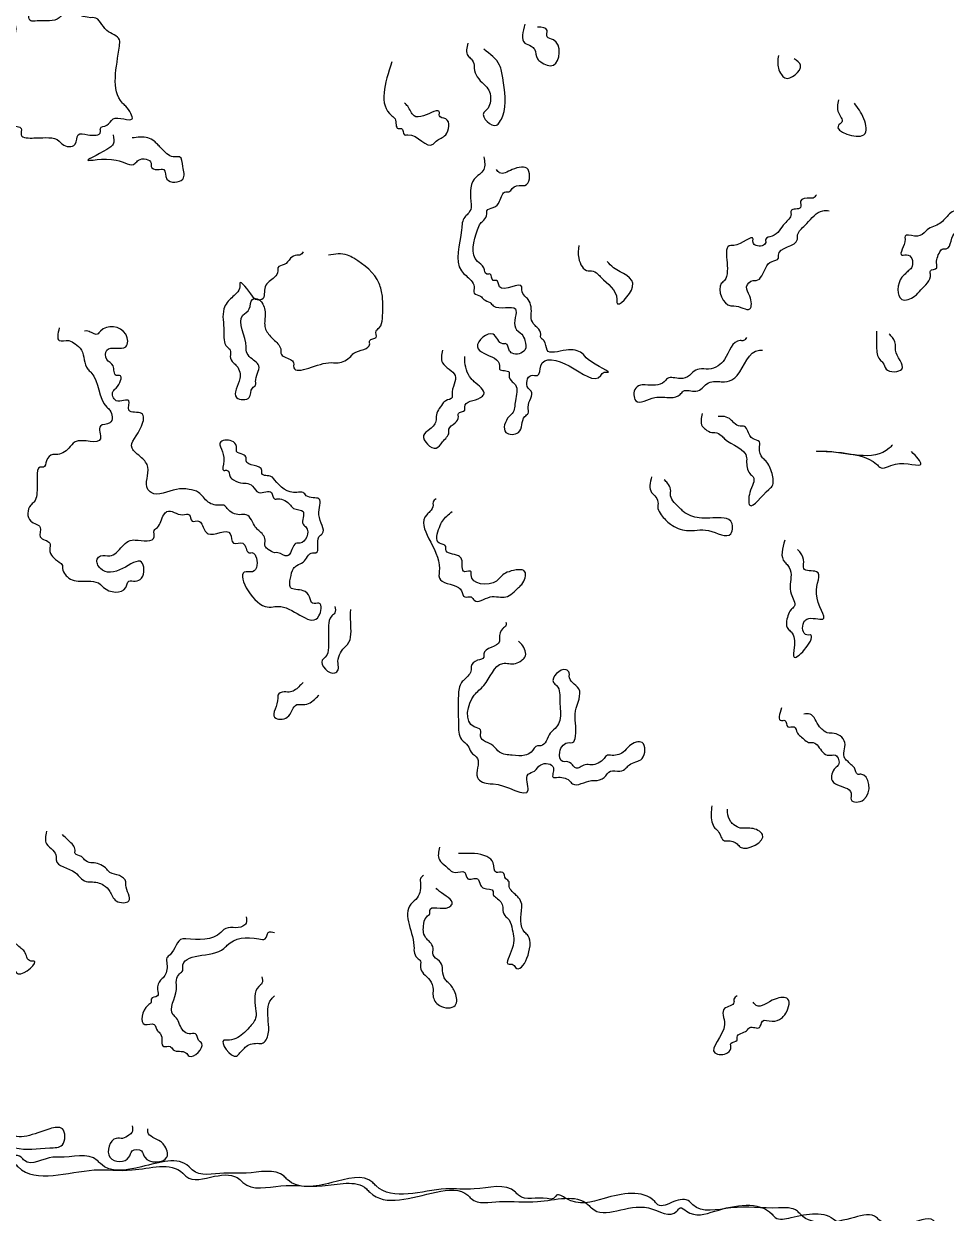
# Model space of a CAD drawing. Header units: metres. Extents: x 0 to 100, y 0 to 141.
# Drawn here: x 85.45 to 92.72, y 53.08 to 62.48 of the extents above; entities that cross this region are included whole.
import ezdxf

# ---------------------------------------------------------------- set-up
doc = ezdxf.new("R2010")
doc.units = ezdxf.units.M

msp = doc.modelspace()

# ---------------------------------------------------------------- linework, layer by layer
for points in [[(85.075, 62.875), (85.025, 62.825), (84.975, 62.825), (84.85, 62.8), (84.85, 62.725), (84.825, 62.6), (84.925, 62.6), (85.1, 62.675), (85.2, 62.575), (85.25, 62.575), (85.325, 62.525), (85.375, 62.475), (85.35, 62.3), (85.35, 62.25), (85.325, 61.925), (85.35, 61.9), (85.35, 61.675), (85.425, 61.65), (85.425, 61.6), (85.525, 61.575), (85.55, 61.575), (85.725, 61.55), (85.75, 61.525), (85.85, 61.525), (85.875, 61.6), (85.95, 61.6), (86.05, 61.625), (86.05, 61.65), (86.1, 61.675), (86.15, 61.725), (86.3, 61.725), (86.25, 61.825), (86.225, 61.85), (86.2, 62.3), (86.2, 62.35), (86.1, 62.425), (86, 62.525), (85.975, 62.525), (85.75, 62.55), (85.725, 62.525), (85.55, 62.5), (85.5, 62.5), (85.475, 62.6), (85.45, 62.625), (85.425, 62.625), (85.375, 62.65), (85.35, 62.675), (85.25, 62.725), (85.25, 62.75), (85.2, 62.825), (85.175, 62.85)], [(89.4, 62.475), (89.4, 62.325), (89.45, 62.3), (89.475, 62.275), (89.5, 62.2), (89.525, 62.175), (89.625, 62.15), (89.625, 62.35), (89.575, 62.375), (89.575, 62.425), (89.5, 62.45)], [(88.95, 62.325), (88.95, 62.225), (88.975, 62.2), (89, 62.15), (89, 62.125), (89.075, 62), (89.1, 61.975), (89.125, 61.925), (89.125, 61.85), (89.1, 61.8), (89.075, 61.775), (89.175, 61.675), (89.2, 61.7), (89.225, 61.75), (89.225, 62.05), (89.2, 62.15), (89.075, 62.275)], [(91.4, 62.225), (91.4, 62.125), (91.425, 62.075), (91.45, 62.05), (91.575, 62.15), (91.525, 62.2)], [(88.35, 62.175), (88.35, 61.75), (88.375, 61.725), (88.4, 61.65), (88.425, 61.65), (88.45, 61.6), (88.475, 61.6), (88.675, 61.525), (88.7, 61.55), (88.775, 61.6), (88.775, 61.725), (88.725, 61.75), (88.725, 61.775), (88.6, 61.75), (88.525, 61.75), (88.475, 61.825), (88.45, 61.85)], [(91.875, 61.875), (91.875, 61.775), (91.9, 61.7), (91.875, 61.675), (92.075, 61.6), (92.075, 61.725), (92, 61.85)], [(86.15, 61.6), (86.15, 61.525), (86.125, 61.5), (85.95, 61.4), (86.175, 61.4), (86.325, 61.375), (86.35, 61.4), (86.45, 61.375), (86.45, 61.35), (86.5, 61.325), (86.55, 61.325), (86.575, 61.25), (86.7, 61.25), (86.7, 61.35), (86.675, 61.425), (86.625, 61.425), (86.575, 61.45), (86.525, 61.5), (86.5, 61.525), (86.475, 61.55), (86.425, 61.575), (86.3, 61.575)], [(93.125, 61.475), (93.125, 61.375), (93.15, 61.375), (93.2, 61.35), (93.225, 61.325), (93.25, 61.275), (93.275, 61.25), (93.325, 61.1), (93.35, 61.075), (93.35, 61.025), (93.225, 61), (93.2, 61.025), (93.125, 61.05), (93.1, 61.05), (93.05, 61.075), (93.025, 61.1), (93, 61.125), (92.975, 61.15), (92.85, 61.15), (92.825, 61), (92.8, 61), (92.75, 60.975), (92.675, 60.9), (92.575, 60.85), (92.55, 60.825), (92.475, 60.8), (92.4, 60.8), (92.4, 60.775), (92.375, 60.65), (92.425, 60.65), (92.45, 60.55), (92.425, 60.525), (92.4, 60.5), (92.375, 60.475), (92.375, 60.3), (92.475, 60.325), (92.525, 60.375), (92.6, 60.5), (92.6, 60.525), (92.65, 60.55), (92.65, 60.575), (92.675, 60.675), (92.7, 60.7), (92.725, 60.7), (92.8, 60.825), (92.825, 60.825), (92.925, 60.9), (92.95, 60.925), (93.075, 60.9), (93.075, 60.75), (93.175, 60.725), (93.175, 60.7), (93.2, 60.675), (93.275, 60.65), (93.3, 60.625), (93.275, 60.375), (93.25, 60.375), (93.225, 60.275), (93.2, 60.275), (93.2, 60.25), (93.15, 60.225), (93.1, 60.175), (93.075, 60.1), (93.075, 59.95), (93.175, 60), (93.2, 60.025), (93.25, 60.1), (93.275, 60.1), (93.275, 60.125), (93.3, 60.175), (93.325, 60.2), (93.35, 60.25), (93.375, 60.275), (93.45, 60.25), (93.45, 60.125), (93.575, 60.15), (93.675, 60.15), (93.7, 60.125), (93.825, 60.1), (93.825, 60.225), (93.775, 60.25), (93.725, 60.25), (93.7, 60.325), (93.675, 60.325), (93.65, 60.35), (93.5, 60.45), (93.475, 60.45), (93.425, 60.8), (93.4, 60.825), (93.325, 60.875), (93.325, 60.975), (93.45, 61), (93.45, 61.05), (93.475, 61.075), (93.5, 61.125), (93.5, 61.3), (93.375, 61.325), (93.375, 61.35), (93.3, 61.375), (93.275, 61.4)], [(89.075, 61.425), (89.075, 61.325), (89, 61.25), (88.975, 61.05), (88.975, 61.025), (88.95, 60.975), (88.925, 60.95), (88.9, 60.85), (88.9, 60.525), (88.975, 60.45), (89, 60.4), (89, 60.35), (89.05, 60.325), (89.075, 60.3), (89.125, 60.275), (89.15, 60.25), (89.325, 60.225), (89.325, 60.075), (89.375, 60.025), (89.4, 59.975), (89.4, 59.9), (89.3, 59.875), (89.275, 59.9), (89.25, 59.95), (89.225, 59.95), (89.15, 60.025), (89.025, 59.925), (89.075, 59.875), (89.2, 59.775), (89.2, 59.75), (89.275, 59.725), (89.275, 59.7), (89.3, 59.65), (89.325, 59.625), (89.325, 59.5), (89.3, 59.4), (89.275, 59.375), (89.25, 59.25), (89.35, 59.25), (89.4, 59.375), (89.425, 59.4), (89.425, 59.45), (89.45, 59.575), (89.425, 59.6), (89.45, 59.7), (89.5, 59.7), (89.525, 59.775), (89.75, 59.775), (90, 59.7), (90.025, 59.725), (90.05, 59.725), (89.9, 59.825), (89.85, 59.875), (89.725, 59.9), (89.575, 59.9), (89.55, 59.975), (89.525, 60), (89.525, 60.025), (89.5, 60.075), (89.475, 60.1), (89.45, 60.15), (89.45, 60.175), (89.425, 60.3), (89.4, 60.325), (89.375, 60.375), (89.375, 60.4), (89.2, 60.4), (89.175, 60.45), (89.15, 60.45), (89.125, 60.5), (89.1, 60.5), (89.075, 60.55), (89.025, 60.6), (89.025, 60.85), (89.05, 60.9), (89.075, 60.925), (89.1, 60.975), (89.1, 61), (89.15, 61.025), (89.2, 61.075), (89.25, 61.15), (89.275, 61.15), (89.3, 61.175), (89.375, 61.2), (89.4, 61.2), (89.425, 61.325), (89.3, 61.325), (89.2, 61.3), (89.175, 61.325)], [(91.7, 61.125), (91.675, 61.1), (91.65, 61.1), (91.575, 61.075), (91.575, 61.025), (91.5, 61), (91.5, 60.975), (91.45, 60.9), (91.35, 60.8), (91.3, 60.775), (91.3, 60.75), (91.225, 60.725), (91.2, 60.75), (91.2, 60.775), (91.05, 60.725), (91.025, 60.725), (90.975, 60.45), (90.95, 60.425), (91.025, 60.25), (91.05, 60.25), (91.175, 60.225), (91.175, 60.325), (91.15, 60.4), (91.2, 60.45), (91.225, 60.45), (91.3, 60.55), (91.35, 60.6), (91.4, 60.625), (91.4, 60.65), (91.55, 60.775), (91.55, 60.8), (91.6, 60.875), (91.625, 60.9), (91.75, 61), (91.8, 61)], [(89.825, 60.725), (89.825, 60.625), (89.9, 60.525), (89.925, 60.525), (89.975, 60.5), (90, 60.475), (90.125, 60.3), (90.125, 60.275), (90.25, 60.4), (90.1, 60.55), (90.05, 60.6)], [(87.65, 60.675), (87.625, 60.65), (87.6, 60.65), (87.55, 60.625), (87.5, 60.575), (87.45, 60.55), (87.45, 60.525), (87.425, 60.475), (87.35, 60.4), (87.325, 60.3), (87.275, 60.3), (87.25, 60.325), (87.15, 60.425), (87.15, 60.4), (87.125, 60.35), (87.05, 60.275), (87.025, 60.225), (87.025, 60.05), (87.05, 59.925), (87.075, 59.9), (87.075, 59.85), (87.1, 59.8), (87.125, 59.775), (87.15, 59.725), (87.15, 59.675), (87.125, 59.525), (87.225, 59.525), (87.25, 59.6), (87.275, 59.625), (87.275, 59.65), (87.3, 59.775), (87.225, 59.85), (87.2, 59.9), (87.2, 59.925), (87.175, 60.175), (87.225, 60.225), (87.25, 60.3), (87.3, 60.3), (87.325, 60.275), (87.35, 60.175), (87.35, 60.075), (87.4, 60), (87.425, 59.975), (87.475, 59.9), (87.475, 59.875), (87.55, 59.825), (87.575, 59.8), (87.575, 59.775), (87.85, 59.8), (87.925, 59.8), (88.025, 59.85), (88.05, 59.875), (88.175, 59.95), (88.175, 59.975), (88.225, 60), (88.225, 60.05), (88.25, 60.075), (88.275, 60.15), (88.275, 60.325), (88.25, 60.425), (88.05, 60.625), (88, 60.65), (87.85, 60.65)], [(85.725, 60.075), (85.725, 59.975), (85.8, 59.975), (85.85, 59.95), (85.9, 59.9), (85.95, 59.75), (85.975, 59.725), (86.1, 59.45), (86.125, 59.425), (86.125, 59.325), (86.05, 59.3), (86.05, 59.2), (85.85, 59.175), (85.8, 59.125), (85.7, 59.075), (85.675, 59.075), (85.625, 59.025), (85.6, 58.975), (85.575, 58.975), (85.55, 58.9), (85.55, 58.825), (85.525, 58.7), (85.5, 58.675), (85.5, 58.55), (85.575, 58.5), (85.575, 58.425), (85.65, 58.375), (85.65, 58.325), (85.725, 58.225), (85.75, 58.2), (85.75, 58.175), (85.775, 58.125), (85.8, 58.1), (85.925, 58.075), (85.975, 58.075), (86.05, 58.05), (86.075, 58.025), (86.25, 58.025), (86.275, 58.075), (86.325, 58.075), (86.375, 58.1), (86.375, 58.225), (86.225, 58.175), (86.05, 58.175), (86.025, 58.25), (86.05, 58.275), (86.125, 58.275), (86.175, 58.3), (86.2, 58.325), (86.3, 58.4), (86.325, 58.4), (86.475, 58.425), (86.475, 58.475), (86.5, 58.5), (86.55, 58.6), (86.575, 58.625), (86.7, 58.6), (86.75, 58.6), (86.775, 58.55), (86.825, 58.55), (86.85, 58.525), (86.9, 58.45), (87.075, 58.45), (87.1, 58.375), (87.175, 58.375), (87.225, 58.3), (87.25, 58.3), (87.275, 58.275), (87.25, 58.15), (87.2, 58.15), (87.35, 57.875), (87.475, 57.875), (87.775, 57.8), (87.775, 57.9), (87.725, 57.9), (87.7, 57.95), (87.65, 58), (87.55, 58.025), (87.55, 58.1), (87.575, 58.175), (87.6, 58.2), (87.65, 58.225), (87.725, 58.3), (87.75, 58.3), (87.775, 58.425), (87.8, 58.45), (87.775, 58.6), (87.775, 58.725), (87.675, 58.75), (87.65, 58.775), (87.6, 58.775), (87.425, 58.875), (87.4, 58.9), (87.325, 58.925), (87.325, 58.95), (87.2, 59.025), (87.2, 59.05), (87.175, 59.075), (87.125, 59.1), (87.125, 59.125), (87.1, 59.175), (87, 59.175), (87.025, 59.025), (87.025, 58.95), (87.05, 58.95), (87.075, 58.9), (87.1, 58.875), (87.175, 58.85), (87.2, 58.85), (87.25, 58.825), (87.3, 58.775), (87.4, 58.775), (87.425, 58.725), (87.45, 58.725), (87.55, 58.675), (87.575, 58.65), (87.65, 58.625), (87.65, 58.525), (87.675, 58.5), (87.625, 58.375), (87.6, 58.375), (87.55, 58.3), (87.525, 58.275), (87.45, 58.3), (87.425, 58.3), (87.375, 58.325), (87.35, 58.35), (87.35, 58.4), (87.3, 58.475), (87.275, 58.5), (87.2, 58.6), (87.15, 58.6), (87.05, 58.65), (87.025, 58.675), (87, 58.675), (86.9, 58.7), (86.825, 58.775), (86.75, 58.8), (86.65, 58.8), (86.45, 58.775), (86.425, 58.8), (86.425, 58.975), (86.375, 59.05), (86.3, 59.125), (86.375, 59.3), (86.375, 59.4), (86.275, 59.425), (86.275, 59.5), (86.175, 59.5), (86.15, 59.575), (86.175, 59.6), (86.2, 59.7), (86.175, 59.7), (86.15, 59.775), (86.1, 59.825), (86.1, 59.9), (86.25, 59.925), (86.25, 60.025), (86.05, 60.05), (86.025, 60.025), (85.95, 60.05), (85.925, 60.05)], [(92.175, 60.05), (92.175, 59.925), (92.2, 59.825), (92.225, 59.8), (92.25, 59.75), (92.375, 59.75), (92.325, 59.9), (92.325, 59.925), (92.3, 60), (92.275, 60.025)], [(91.15, 60), (91.125, 59.975), (91.1, 59.975), (90.975, 59.825), (90.925, 59.775), (90.85, 59.75), (90.775, 59.75), (90.725, 59.725), (90.7, 59.7), (90.625, 59.675), (90.525, 59.675), (90.5, 59.65), (90.35, 59.625), (90.325, 59.625), (90.275, 59.6), (90.275, 59.5), (90.425, 59.525), (90.55, 59.525), (90.625, 59.55), (90.65, 59.575), (90.75, 59.575), (90.8, 59.6), (90.825, 59.625), (90.875, 59.65), (90.975, 59.65), (91.05, 59.675), (91.075, 59.7), (91.25, 59.9), (91.275, 59.9)], [(88.75, 59.9), (88.75, 59.8), (88.85, 59.7), (88.825, 59.55), (88.825, 59.525), (88.775, 59.5), (88.75, 59.475), (88.7, 59.375), (88.7, 59.35), (88.65, 59.275), (88.6, 59.225), (88.7, 59.125), (88.75, 59.175), (88.8, 59.25), (88.8, 59.275), (88.85, 59.325), (88.875, 59.375), (88.875, 59.4), (88.925, 59.425), (88.925, 59.45), (89.05, 59.525), (89.075, 59.55), (89, 59.65), (88.975, 59.675), (88.925, 59.825), (88.925, 59.85)], [(90.8, 59.4), (90.8, 59.3), (90.825, 59.275), (90.875, 59.25), (90.9, 59.25), (90.95, 59.225), (90.975, 59.2), (91.15, 59.05), (91.15, 59.025), (91.175, 58.925), (91.2, 58.9), (91.175, 58.775), (91.175, 58.675), (91.325, 58.8), (91.35, 58.825), (91.35, 58.925), (91.3, 59.025), (91.275, 59.05), (91.25, 59.125), (91.25, 59.175), (91.2, 59.2), (91.175, 59.225), (91.125, 59.3), (91.1, 59.3), (91.05, 59.325), (91.025, 59.35), (90.975, 59.375), (90.925, 59.375)], [(92.3, 59.15), (92.275, 59.125), (91.75, 59.1), (91.725, 59.1), (92.175, 59), (92.2, 58.975), (92.325, 59), (92.525, 59), (92.45, 59.1)], [(90.4, 58.9), (90.4, 58.775), (90.425, 58.75), (90.45, 58.7), (90.45, 58.65), (90.475, 58.6), (90.55, 58.525), (90.675, 58.475), (90.85, 58.475), (91.025, 58.45), (91.025, 58.55), (90.95, 58.575), (90.775, 58.575), (90.65, 58.625), (90.625, 58.65), (90.55, 58.75), (90.55, 58.8), (90.525, 58.85), (90.5, 58.875)], [(88.7, 58.725), (88.675, 58.7), (88.675, 58.675), (88.65, 58.625), (88.625, 58.6), (88.725, 58.175), (88.725, 58.1), (88.875, 58.025), (88.9, 58), (88.925, 57.95), (88.975, 57.95), (89, 57.925), (89.125, 57.95), (89.25, 57.95), (89.35, 58.025), (89.375, 58.05), (89.4, 58.15), (89.275, 58.15), (89.225, 58.125), (89.175, 58.075), (88.975, 58.125), (88.975, 58.15), (88.925, 58.15), (88.9, 58.25), (88.875, 58.275), (88.775, 58.325), (88.775, 58.35), (88.725, 58.375), (88.725, 58.5), (88.75, 58.55), (88.825, 58.625)], [(91.45, 58.4), (91.45, 58.225), (91.475, 58.2), (91.5, 58.125), (91.5, 57.975), (91.525, 57.875), (91.5, 57.85), (91.475, 57.8), (91.475, 57.7), (91.5, 57.675), (91.525, 57.55), (91.525, 57.475), (91.65, 57.65), (91.625, 57.65), (91.6, 57.75), (91.625, 57.775), (91.75, 57.775), (91.7, 57.975), (91.7, 58.15), (91.6, 58.175), (91.6, 58.225), (91.575, 58.3), (91.55, 58.325)], [(87.9, 57.875), (87.9, 57.825), (87.875, 57.8), (87.85, 57.725), (87.85, 57.55), (87.825, 57.475), (87.8, 57.45), (87.9, 57.35), (87.925, 57.375), (87.925, 57.425), (87.975, 57.55), (88, 57.575), (88.025, 57.75), (88.025, 57.85)], [(89.25, 57.75), (89.25, 57.725), (89.225, 57.7), (89.2, 57.625), (89.2, 57.6), (89.075, 57.5), (89.075, 57.475), (89.025, 57.45), (88.975, 57.4), (88.975, 57.375), (88.925, 57.3), (88.9, 57.275), (88.875, 57.175), (88.875, 56.95), (88.9, 56.825), (88.95, 56.775), (88.975, 56.725), (89.025, 56.675), (89.025, 56.525), (89.125, 56.475), (89.15, 56.475), (89.425, 56.425), (89.425, 56.55), (89.475, 56.575), (89.525, 56.625), (89.625, 56.6), (89.625, 56.525), (89.65, 56.525), (89.75, 56.5), (89.775, 56.475), (89.925, 56.5), (89.95, 56.5), (90.025, 56.525), (90.075, 56.575), (90.15, 56.575), (90.2, 56.6), (90.225, 56.625), (90.325, 56.675), (90.325, 56.8), (90.225, 56.775), (90.175, 56.725), (90.075, 56.7), (90.05, 56.7), (90.025, 56.675), (89.925, 56.625), (89.875, 56.625), (89.8, 56.6), (89.775, 56.625), (89.725, 56.65), (89.7, 56.65), (89.675, 56.725), (89.75, 56.8), (89.775, 56.8), (89.8, 56.85), (89.8, 57.05), (89.825, 57.225), (89.775, 57.275), (89.75, 57.325), (89.75, 57.35), (89.725, 57.375), (89.625, 57.275), (89.65, 57.25), (89.675, 57.125), (89.675, 56.975), (89.65, 56.925), (89.6, 56.875), (89.525, 56.775), (89.5, 56.775), (89.45, 56.725), (89.4, 56.7), (89.3, 56.7), (89.2, 56.725), (89.15, 56.775), (89.05, 56.85), (89.05, 56.9), (89, 56.925), (89, 57.175), (89.075, 57.25), (89.225, 57.425), (89.325, 57.425), (89.375, 57.45), (89.4, 57.475), (89.375, 57.575), (89.35, 57.6)], [(87.65, 57.275), (87.625, 57.25), (87.55, 57.2), (87.5, 57.2), (87.45, 57.175), (87.45, 57.15), (87.425, 57), (87.525, 57), (87.6, 57.1), (87.65, 57.1), (87.75, 57.15), (87.775, 57.175)], [(91.425, 57.075), (91.425, 56.975), (91.45, 56.975), (91.475, 56.925), (91.525, 56.925), (91.55, 56.875), (91.575, 56.85), (91.65, 56.8), (91.675, 56.8), (91.75, 56.725), (91.8, 56.7), (91.85, 56.7), (91.875, 56.625), (91.85, 56.6), (91.825, 56.5), (91.85, 56.475), (91.975, 56.4), (91.975, 56.35), (92.075, 56.35), (92.05, 56.55), (92.025, 56.55), (92, 56.6), (91.975, 56.625), (91.95, 56.65), (91.925, 56.675), (91.925, 56.8), (91.825, 56.875), (91.8, 56.875), (91.75, 56.9), (91.725, 56.925), (91.65, 57.025), (91.6, 57.025)], [(66.15, 56.875), (66.125, 56.85), (66.125, 56.675), (66.15, 56.4), (66.175, 56.375), (66.275, 56.175), (66.275, 56.125), (66.25, 55.95), (66.275, 55.925), (66.275, 55.75), (66.3, 55.6), (66.325, 55.575), (66.35, 55.4), (66.35, 55.275), (66.375, 55.075), (66.4, 55.05), (66.4, 54.925), (66.425, 54.725), (66.45, 54.7), (66.475, 54.425), (66.5, 54.4), (66.525, 54.225), (66.525, 54), (66.55, 53.975), (66.575, 53.8), (66.575, 53.525), (66.6, 53.3), (66.625, 53.275), (66.65, 53), (66.65, 52.725), (66.675, 52.7), (66.7, 52.375), (66.7, 52.025), (66.725, 51.55), (66.75, 51.525), (66.775, 51.45), (66.775, 51.275), (66.8, 51.25), (66.825, 51.05), (66.825, 50.875), (66.85, 50.65), (66.875, 50.625), (66.9, 50.475), (66.9, 50.45), (66.925, 50.425), (66.975, 50.4), (66.975, 50.35), (66.95, 50.175), (66.975, 50.15), (67, 49.825), (67, 49.625), (67.025, 49.6), (67.05, 49.175), (67.05, 48.85), (67.075, 48.35), (67.1, 48.325), (67.125, 47.675), (67.125, 47.1), (67.15, 47.075), (67.125, 47.025), (67.125, 47), (67.15, 46.475), (67.175, 46.45), (67.2, 46.1), (67.2, 45.8), (67.225, 45.775), (67.25, 45.35), (67.25, 44.95), (67.275, 44.425), (67.3, 44.4), (67.325, 44.05), (67.325, 43.775), (67.35, 43.75), (67.4, 43.35), (67.4, 43.3), (67.425, 43.4), (67.4, 43.425), (67.375, 43.475), (67.375, 43.775), (67.35, 43.8), (67.325, 44.125), (67.325, 44.425), (67.3, 44.95), (67.275, 44.975), (67.25, 45.4), (67.25, 45.8), (67.225, 45.825), (67.2, 46.225), (67.2, 46.55), (67.175, 47.1), (67.15, 47.125), (67.125, 47.725), (67.125, 48.35), (67.1, 48.375), (67.075, 48.875), (67.075, 49.2), (67.05, 49.625), (67.025, 49.65), (67, 49.875), (67, 50.225), (66.975, 50.25), (67, 50.3), (67, 50.375), (67.15, 50.4), (67.175, 50.375), (67.575, 50.35), (67.675, 50.35), (67.7, 50.325), (67.8, 50.3), (67.775, 50.275), (67.775, 50.25), (67.775, 50.225), (67.7, 50.125), (67.675, 50.1), (67.675, 50.075), (67.625, 50), (67.6, 49.975), (67.575, 49.9), (67.575, 49.8), (67.55, 49.25), (67.525, 49.225), (67.525, 48.625), (67.5, 47.875), (67.475, 47.85), (67.45, 47.525), (67.45, 47.425), (67.475, 47), (67.45, 46.975), (67.45, 46.2), (67.425, 45.625), (67.4, 45.6), (67.375, 45.2), (67.375, 44.4), (67.4, 44.175), (67.425, 44.15), (67.425, 44.125), (67.45, 44.35), (67.425, 44.375), (67.45, 44.55), (67.5, 44.55), (67.575, 44.5), (67.65, 44.425), (67.7, 44.425), (67.725, 44.375), (67.75, 44.375), (67.8, 44.35), (67.925, 44.225), (67.95, 44.175), (67.95, 44.15), (67.975, 44.125), (68, 44), (68, 43.95), (68.025, 43.9), (68, 43.875), (67.975, 43.85), (68, 43.825), (68, 43.75), (67.975, 43.675), (67.95, 43.65), (67.925, 43.6), (67.85, 43.6), (67.8, 43.5), (67.775, 43.5), (67.725, 43.45), (67.675, 43.425), (67.675, 43.4), (67.65, 43.35), (67.675, 43.35), (67.7, 43.4), (67.725, 43.425), (67.75, 43.425), (67.85, 43.475), (67.9, 43.525), (67.95, 43.55), (67.975, 43.55), (68, 43.6), (68.025, 43.625), (68.05, 43.625), (68.025, 43.725), (68.025, 43.85), (68.05, 43.95), (68.025, 43.975), (68, 44.125), (68, 44.225), (67.975, 44.25), (67.925, 44.3), (67.9, 44.325), (67.85, 44.4), (67.85, 44.425), (67.775, 44.475), (67.75, 44.45), (67.675, 44.45), (67.575, 44.525), (67.55, 44.55), (67.475, 44.575), (67.475, 44.625), (67.45, 45.5), (67.475, 45.525), (67.475, 46.125), (67.5, 46.925), (67.525, 46.95), (67.55, 47.45), (67.55, 47.775), (67.575, 48.525), (67.6, 48.55), (67.6, 49.15), (67.625, 49.7), (67.65, 49.725), (67.675, 49.85), (67.675, 49.875), (67.7, 49.925), (67.75, 49.975), (67.75, 50), (67.8, 50.075), (67.875, 50.15), (68.3, 50.125), (68.65, 50.125), (68.9, 50.1), (68.925, 50.075), (69.35, 50.075), (69.6, 50.05), (69.625, 50.025), (69.975, 50), (70.425, 50), (70.7, 49.975), (70.725, 50), (70.75, 49.975), (70.95, 49.95), (71.175, 49.95), (71.65, 49.925), (71.675, 49.9), (72.125, 49.875), (72.375, 49.875), (72.425, 49.825), (72.45, 49.8), (72.45, 49.85), (72.375, 49.9), (72.35, 49.925), (71.95, 49.95), (71.925, 49.975), (71.4, 49.975), (70.925, 50), (70.9, 50.025), (70.775, 50.05), (70.625, 50.05), (70.15, 50.075), (70.125, 50.1), (69.825, 50.1), (69.45, 50.125), (69.425, 50.15), (69.15, 50.175), (68.75, 50.175), (68.375, 50.2), (68.35, 50.225), (67.9, 50.225), (67.85, 50.25), (67.825, 50.275), (67.85, 50.35), (68.125, 50.35), (68.575, 50.325), (68.6, 50.3), (69, 50.3), (69.325, 50.275), (69.35, 50.25), (69.575, 50.225), (69.8, 50.225), (70.25, 50.2), (70.275, 50.175), (70.725, 50.175), (70.95, 50.15), (70.975, 50.125), (71.425, 50.1), (71.825, 50.1), (72.175, 50.075), (72.2, 50.05), (72.6, 50.05), (72.975, 50.025), (73, 50), (73.325, 49.975), (73.7, 49.975), (74, 49.95), (74.025, 49.925), (74.475, 49.925), (74.8, 49.9), (74.825, 49.875), (75.2, 49.85), (75.625, 49.85), (76.025, 49.825), (76.05, 49.8), (76.525, 49.8), (77.025, 49.775), (77.05, 49.75), (77.325, 49.725), (77.675, 49.725), (78.1, 49.7), (78.125, 49.675), (78.4, 49.675), (78.75, 49.65), (78.775, 49.625), (79.075, 49.6), (79.45, 49.6), (79.775, 49.575), (79.8, 49.55), (80.2, 49.55), (80.6, 49.525), (80.625, 49.5), (80.9, 49.475), (81.225, 49.475), (81.6, 49.45), (81.625, 49.425), (81.975, 49.425), (82.475, 49.4), (82.5, 49.375), (82.75, 49.35), (83.075, 49.35), (83.375, 49.325), (83.4, 49.3), (83.75, 49.3), (84.2, 49.275), (84.225, 49.25), (84.775, 49.225), (85.1, 49.225), (85.625, 49.2), (85.65, 49.175), (85.875, 49.175), (86.25, 49.15), (86.275, 49.125), (86.6, 49.1), (86.875, 49.1), (87.25, 49.075), (87.275, 49.05), (87.375, 49.05), (87.425, 49.075), (87.45, 49.05), (87.75, 49.025), (88.1, 49.025), (88.525, 49), (88.55, 48.975), (88.875, 48.975), (89.25, 48.95), (89.275, 48.925), (89.6, 48.9), (89.85, 48.9), (90.35, 48.875), (90.375, 48.85), (90.65, 48.85), (91.175, 48.825), (91.2, 48.8), (91.35, 48.775), (91.85, 48.775), (92.2, 48.75), (92.225, 48.725), (92.675, 48.725), (92.85, 48.7), (92.875, 48.675), (93.2, 48.65), (93.525, 48.65), (94.1, 48.625), (94.125, 48.6), (94.2, 48.6), (94.275, 48.625), (94.3, 48.6), (94.725, 48.575), (94.95, 48.575), (95.475, 48.55), (95.5, 48.525), (95.875, 48.5), (96.2, 48.5), (96.225, 48.475), (96.575, 48.45), (97.075, 48.45), (97.325, 48.425), (97.35, 48.4), (97.7, 48.375), (98.025, 48.375), (98.05, 48.35), (98.375, 48.325), (98.825, 48.325), (99.325, 48.3), (99.35, 48.275), (99.575, 48.25), (99.975, 48.25), (99.975, 48.3), (99.6, 48.325), (99.4, 48.325), (98.9, 48.35), (98.875, 48.375), (98.4, 48.4), (98.1, 48.4), (98.075, 48.425), (97.725, 48.45), (97.4, 48.45), (97.15, 48.475), (97.125, 48.5), (96.6, 48.525), (96.275, 48.525), (96.25, 48.55), (95.9, 48.575), (95.55, 48.575), (95.025, 48.6), (95, 48.625), (94.75, 48.65), (94.35, 48.65), (94.325, 48.675), (93.575, 48.7), (93.25, 48.7), (92.925, 48.725), (92.9, 48.75), (92.725, 48.775), (92.275, 48.775), (92.25, 48.8), (92.025, 48.825), (91.4, 48.825), (91.25, 48.85), (91.225, 48.875), (90.7, 48.9), (90.425, 48.9), (90.4, 48.925), (89.9, 48.95), (89.65, 48.95), (89.325, 48.975), (89.3, 49), (88.925, 49.025), (88.625, 49.025), (88.6, 49.05), (88.15, 49.075), (87.8, 49.075), (87.5, 49.1), (87.475, 49.125), (86.925, 49.15), (86.65, 49.15), (86.625, 49.175), (86.3, 49.2), (86.05, 49.2), (85.7, 49.225), (85.675, 49.25), (85.15, 49.275), (84.825, 49.275), (84.8, 49.3), (84.425, 49.325), (84.35, 49.325), (84.275, 49.3), (84.25, 49.325), (84.05, 49.35), (84, 49.35), (83.975, 49.325), (83.8, 49.35), (83.45, 49.35), (83.175, 49.375), (83.15, 49.4), (82.775, 49.425), (82.55, 49.425), (82.525, 49.45), (82.025, 49.475), (81.675, 49.475), (81.3, 49.5), (81.275, 49.525), (80.925, 49.55), (80.675, 49.55), (80.65, 49.575), (80.25, 49.6), (79.85, 49.6), (79.525, 49.625), (79.5, 49.65), (79.1, 49.675), (78.825, 49.675), (78.8, 49.7), (78.45, 49.725), (78.175, 49.725), (77.75, 49.75), (77.725, 49.775), (77.375, 49.8), (77.1, 49.8), (77.075, 49.825), (76.575, 49.85), (76.1, 49.85), (75.7, 49.875), (75.675, 49.9), (75.225, 49.925), (74.875, 49.925), (74.85, 49.95), (74.525, 49.975), (74.475, 49.975), (74.1, 50), (74.075, 50.025), (73.775, 50.05), (73.4, 50.05), (73.375, 50.075), (73.05, 50.1), (72.7, 50.1), (72.275, 50.125), (72.25, 50.15), (72.175, 50.175), (72, 50.175), (71.975, 50.2), (71.6, 50.225), (71.25, 50.225), (70.875, 50.25), (70.85, 50.275), (70.475, 50.3), (70.125, 50.3), (70.1, 50.325), (69.725, 50.35), (69.35, 50.35), (68.975, 50.375), (68.95, 50.4), (68.575, 50.425), (68.225, 50.425), (68.2, 50.45), (67.825, 50.475), (67.475, 50.475), (67.1, 50.5), (67.075, 50.525), (66.95, 50.575), (66.95, 50.7), (66.925, 50.725), (66.9, 50.95), (66.9, 51.125), (66.875, 51.325), (66.85, 51.35), (66.825, 51.55), (66.825, 51.825), (66.8, 51.85), (66.775, 52.45), (66.75, 52.475), (66.725, 52.8), (66.725, 53.075), (66.7, 53.35), (66.675, 53.375), (66.675, 53.575), (66.65, 53.875), (66.625, 53.9), (66.6, 54.075), (66.6, 54.3), (66.575, 54.45), (66.6, 54.475), (67.2, 54.475), (67.225, 54.425), (68, 54.425), (68.025, 54.55), (68.5, 54.55), (68.725, 54.525), (68.75, 54.5), (69.075, 54.5), (69.3, 54.475), (69.325, 54.45), (69.425, 54.475), (69.475, 54.475), (69.9, 54.45), (69.925, 54.425), (70.05, 54.425), (70.4, 54.4), (70.425, 54.375), (70.825, 54.35), (71.175, 54.35), (71.55, 54.325), (71.575, 54.3), (71.75, 54.3), (72.2, 54.275), (72.225, 54.25), (72.625, 54.2), (72.625, 54.175), (73.2, 54.15), (73.8, 54.15), (73.825, 54.125), (74.175, 54.1), (74.55, 54.1), (74.825, 54.075), (74.85, 54.05), (75.225, 54.025), (75.65, 54.025), (75.675, 54), (75.95, 53.975), (76.4, 53.975), (76.675, 53.95), (76.7, 53.925), (76.775, 53.95), (76.8, 53.95), (76.825, 53.925), (77, 53.9), (77.45, 53.9), (77.75, 53.875), (77.775, 53.85), (78.125, 53.825), (78.5, 53.825), (78.525, 53.8), (78.8, 53.775), (79.2, 53.775), (79.5, 53.75), (79.525, 53.725), (79.975, 53.7), (80.2, 53.7), (80.225, 53.675), (80.725, 53.65), (80.925, 53.65), (81.175, 53.625), (81.2, 53.6), (81.625, 53.575), (81.925, 53.575), (81.95, 53.55), (82.375, 53.525), (82.65, 53.525), (83.025, 53.5), (83.05, 53.475), (83.225, 53.45), (83.725, 53.45), (83.75, 53.425), (84.125, 53.4), (84.25, 53.4), (84.175, 53.45), (84.15, 53.475), (83.775, 53.5), (83.375, 53.5), (83.35, 53.525), (83.075, 53.55), (82.725, 53.55), (82.425, 53.575), (82.4, 53.6), (82.05, 53.625), (81.775, 53.625), (81.75, 53.65), (81.375, 53.675), (81.3, 53.675), (81.25, 53.65), (81.225, 53.675), (80.975, 53.7), (80.775, 53.7), (80.75, 53.725), (80.25, 53.75), (80.025, 53.75), (79.575, 53.775), (79.55, 53.8), (79.25, 53.825), (78.95, 53.825), (78.925, 53.85), (78.55, 53.875), (78.175, 53.875), (78.025, 53.9), (78, 53.925), (77.5, 53.95), (77.125, 53.95), (77.1, 53.975), (76.85, 54), (76.575, 54), (76, 54.025), (75.975, 54.05), (75.7, 54.075), (75.35, 54.075), (75.325, 54.1), (74.875, 54.125), (74.625, 54.125), (74.225, 54.15), (74.2, 54.175), (73.95, 54.2), (73.85, 54.2), (73.825, 54.225), (73.775, 54.2), (73.6, 54.2), (73.2, 54.225), (73.175, 54.25), (72.825, 54.275), (72.65, 54.275), (72.625, 54.3), (72.25, 54.325), (71.825, 54.325), (71.7, 54.35), (71.675, 54.375), (71.225, 54.4), (70.875, 54.4), (70.85, 54.425), (70.55, 54.45), (70.125, 54.45), (69.975, 54.475), (69.95, 54.5), (69.525, 54.525), (69.15, 54.525), (69.125, 54.55), (68.775, 54.575), (68.575, 54.575), (68.25, 54.6), (68.225, 54.625), (68, 54.65), (68, 54.675), (67.75, 54.675), (67.45, 54.7), (67.425, 54.725), (67, 54.75), (67, 54.8), (67.475, 54.825), (67.5, 54.8), (67.8, 54.8), (68.2, 54.775), (68.225, 54.75), (68.375, 54.725), (68.55, 54.725), (68.775, 54.7), (68.8, 54.675), (68.95, 54.675), (69, 54.7), (69.025, 54.675), (69.225, 54.65), (69.35, 54.65), (69.5, 54.675), (69.525, 54.65), (69.825, 54.65), (70.35, 54.625), (70.375, 54.6), (70.775, 54.575), (71.025, 54.575), (71.225, 54.55), (71.25, 54.525), (71.55, 54.525), (71.8, 54.5), (71.825, 54.475), (72.075, 54.45), (72.35, 54.45), (72.825, 54.425), (72.85, 54.4), (73.125, 54.4), (73.6, 54.375), (73.625, 54.35), (74, 54.325), (74.2, 54.325), (74.35, 54.3), (74.375, 54.275), (74.8, 54.275), (74.95, 54.25), (74.975, 54.225), (75, 54.175), (75.7, 54.175), (76.325, 54.15), (76.35, 54.125), (76.675, 54.1), (77.05, 54.1), (77.075, 54.075), (77.325, 54.05), (77.575, 54.05), (78.075, 54.025), (78.1, 54), (78.375, 53.975), (78.55, 53.975), (78.575, 53.95), (78.85, 53.925), (79.175, 53.925), (79.4, 53.95), (79.425, 53.925), (79.65, 53.9), (79.95, 53.9), (79.975, 53.875), (80.325, 53.85), (80.65, 53.85), (80.95, 53.825), (80.975, 53.8), (81.25, 53.775), (81.6, 53.775), (81.625, 53.75), (81.85, 53.725), (82.075, 53.725), (82.45, 53.7), (82.475, 53.675), (82.9, 53.65), (83.375, 53.65), (83.4, 53.625), (83.725, 53.6), (83.925, 53.6), (84.325, 53.575), (84.35, 53.55), (84.775, 53.525), (84.8, 53.5), (84.975, 53.5), (85.375, 53.475), (85.4, 53.45), (86, 53.425), (86.3, 53.425), (86.7, 53.4), (86.725, 53.375), (86.95, 53.375), (87.15, 53.35), (87.175, 53.325), (87.475, 53.3), (87.8, 53.3), (88.15, 53.275), (88.175, 53.25), (88.7, 53.25), (88.95, 53.225), (88.975, 53.2), (89.2, 53.175), (89.5, 53.175), (89.9, 53.15), (89.925, 53.125), (90.375, 53.125), (90.6, 53.1), (90.625, 53.125), (90.675, 53.1), (90.9, 53.1), (91.35, 53.075), (91.375, 53.05), (91.5, 53.05), (91.85, 53.025), (91.875, 53), (92.15, 52.975), (92.225, 52.975), (92.475, 52.95), (92.5, 52.975), (92.575, 52.975), (92.95, 52.95), (92.975, 52.925), (93.3, 52.9), (93.65, 52.9), (94.025, 52.875), (94.05, 52.85), (94.225, 52.85), (94.55, 52.825), (94.575, 52.8), (94.825, 52.775), (94.975, 52.775), (95.325, 52.75), (95.35, 52.725), (95.875, 52.725), (96.225, 52.7), (96.25, 52.675), (96.6, 52.65), (96.775, 52.65), (97.05, 52.625), (97.075, 52.6), (97.45, 52.6), (98, 52.575), (98.025, 52.55), (98.15, 52.525), (98.2, 52.525), (98.275, 52.55), (98.3, 52.525), (98.45, 52.525), (98.75, 52.55), (98.775, 52.525), (98.875, 52.5), (98.925, 52.5), (99.4, 52.475), (99.425, 52.45), (99.525, 52.45), (99.675, 52.425), (99.7, 52.4), (99.95, 52.425), (99.975, 52.425), (99.9, 52.475), (99.875, 52.45), (99.75, 52.45), (99.6, 52.475), (99.575, 52.5), (99.45, 52.525), (99, 52.525), (98.925, 52.55), (98.9, 52.575), (98.825, 52.575), (98.075, 52.6), (98.05, 52.625), (97.55, 52.65), (97.275, 52.65), (97.175, 52.675), (97.15, 52.65), (97.125, 52.65), (96.85, 52.675), (96.825, 52.7), (96.625, 52.725), (96.3, 52.725), (95.95, 52.75), (95.925, 52.775), (95.575, 52.775), (95.25, 52.8), (95.225, 52.825), (95.1, 52.8), (95.05, 52.8), (94.875, 52.825), (94.85, 52.85), (94.625, 52.85), (94.3, 52.875), (94.275, 52.9), (94.075, 52.925), (93.8, 52.925), (93.35, 52.95), (93.325, 52.975), (93.15, 52.975), (92.65, 53), (92.625, 53.025), (92.425, 53), (92.3, 53), (92.2, 53.025), (92.175, 53.05), (92, 53.05), (91.575, 53.075), (91.55, 53.1), (91.4, 53.125), (91.025, 53.125), (90.725, 53.15), (90.7, 53.175), (90.575, 53.175), (90.45, 53.15), (90.425, 53.175), (90.025, 53.2), (89.725, 53.2), (89.65, 53.225), (89.625, 53.2), (89.575, 53.2), (89.35, 53.225), (89.325, 53.25), (89, 53.275), (88.775, 53.275), (88.225, 53.3), (88.2, 53.325), (87.875, 53.325), (87.525, 53.35), (87.5, 53.375), (87.2, 53.4), (87.025, 53.4), (86.775, 53.425), (86.75, 53.45), (86.375, 53.45), (86.05, 53.475), (86.025, 53.5), (85.725, 53.525), (85.675, 53.525), (85.45, 53.5), (85.425, 53.525), (85.15, 53.525), (85.125, 53.6), (85.15, 53.625), (85.375, 53.6), (85.65, 53.6), (85.75, 53.625), (85.75, 53.75), (85.65, 53.75), (85.325, 53.725), (85.3, 53.75), (85.175, 53.725), (85.125, 53.725), (85.1, 53.625), (85.05, 53.625), (85.025, 53.65), (84.9, 53.625), (84.725, 53.625), (84.45, 53.65), (84.425, 53.675), (84.025, 53.7), (83.825, 53.7), (83.8, 53.725), (83.725, 53.7), (83.7, 53.675), (83.5, 53.7), (82.95, 53.7), (82.525, 53.725), (82.5, 53.75), (82.15, 53.75), (81.9, 53.775), (81.875, 53.8), (81.65, 53.825), (81.575, 53.825), (81.025, 53.85), (81, 53.875), (80.725, 53.875), (80.375, 53.9), (80.35, 53.925), (80, 53.95), (79.7, 53.95), (79.475, 53.975), (79.45, 54), (79.15, 54), (78.95, 53.975), (78.925, 54), (78.775, 54.025), (78.675, 54.025), (78.625, 54), (78.6, 54.025), (78.425, 54.025), (78.15, 54.05), (78.125, 54.075), (77.7, 54.1), (77.4, 54.1), (77.125, 54.125), (77.075, 54.175), (77.075, 54.2), (77.025, 54.225), (76.9, 54.225), (76.575, 54.2), (76.55, 54.225), (76.45, 54.2), (76.325, 54.2), (76.3, 54.225), (76.25, 54.2), (76.025, 54.2), (75.9, 54.225), (75.875, 54.2), (75.825, 54.225), (75.575, 54.225), (75.55, 54.25), (75.35, 54.275), (75.1, 54.275), (74.875, 54.3), (74.85, 54.325), (74.45, 54.35), (74.45, 54.375), (74.3, 54.375), (74.075, 54.4), (74.05, 54.425), (73.675, 54.45), (73.375, 54.45), (72.925, 54.475), (72.9, 54.5), (72.45, 54.5), (72.15, 54.525), (72.125, 54.55), (71.875, 54.575), (71.65, 54.575), (71.325, 54.6), (71.3, 54.625), (71.125, 54.625), (70.85, 54.65), (70.825, 54.675), (70.425, 54.7), (70, 54.7), (69.6, 54.725), (69.575, 54.75), (69.125, 54.75), (69.075, 54.775), (69.05, 54.8), (68.875, 54.775), (68.725, 54.775), (68.525, 54.8), (68.5, 54.825), (68.5, 54.85), (68, 54.875), (67.925, 54.875), (67.775, 54.9), (67.75, 54.925), (67.65, 55.075), (67.625, 55.05), (67.6, 55.05), (67.575, 54.925), (67.5, 54.925), (67.45, 55.125), (67.475, 55.15), (67.75, 55.275), (67.75, 55.375), (67.7, 55.375), (67.575, 55.4), (67.55, 55.375), (67.525, 55.3), (67.475, 55.3), (67.425, 55.325), (67.4, 55.35), (67.4, 55.375), (67.375, 55.425), (67.35, 55.45), (67.125, 55.425), (67.05, 55.425), (66.9, 55.45), (66.85, 55.5), (66.85, 55.525), (66.8, 55.6), (66.775, 55.6), (66.725, 55.85), (66.7, 55.875), (66.6, 55.9), (66.6, 55.7), (66.575, 55.675), (66.525, 55.55), (66.55, 55.525), (66.65, 55.475), (66.675, 55.475), (66.7, 55.425), (66.775, 55.35), (66.775, 55.325), (66.925, 55.3), (67.175, 55.3), (67.25, 55.325), (67.275, 55.3), (67.3, 55.2), (67.3, 55.175), (67.325, 55.15), (67.25, 54.925), (66.625, 54.925), (66.575, 54.95), (66.5, 55.025), (66.475, 55.175), (66.475, 55.35), (66.45, 55.375), (66.425, 55.55), (66.425, 55.675), (66.4, 55.925), (66.375, 55.95), (66.35, 56.15), (66.35, 56.2), (66.375, 56.225), (66.325, 56.325), (66.3, 56.35), (66.325, 56.475), (66.325, 56.575), (66.3, 56.65), (66.25, 56.7)], [(90.875, 56.3), (90.875, 56.175), (90.9, 56.125), (90.925, 56.1), (90.975, 56.025), (91, 56.025), (91.075, 56), (91.1, 55.975), (91.275, 56.075), (91.25, 56.1), (91.15, 56.125), (91.1, 56.125), (91.05, 56.15), (91.025, 56.175), (91, 56.25), (91, 56.275)], [(85.625, 56.1), (85.625, 56), (85.675, 55.95), (85.7, 55.9), (85.7, 55.875), (85.85, 55.775), (85.9, 55.725), (85.95, 55.7), (85.975, 55.7), (86.075, 55.675), (86.125, 55.625), (86.175, 55.55), (86.275, 55.55), (86.25, 55.675), (86.25, 55.7), (86.2, 55.75), (86.125, 55.775), (86.1, 55.8), (86, 55.85), (85.975, 55.85), (85.925, 55.875), (85.9, 55.9), (85.85, 55.925), (85.85, 55.95), (85.8, 56.025), (85.75, 56.075)], [(88.725, 55.975), (88.725, 55.875), (88.775, 55.825), (88.85, 55.775), (88.925, 55.775), (88.95, 55.725), (89.025, 55.725), (89.05, 55.675), (89.075, 55.65), (89.15, 55.625), (89.15, 55.6), (89.175, 55.575), (89.225, 55.5), (89.225, 55.475), (89.25, 55.425), (89.275, 55.4), (89.3, 55.325), (89.3, 55.175), (89.275, 55.05), (89.3, 55.05), (89.325, 55.025), (89.425, 55.275), (89.4, 55.3), (89.375, 55.5), (89.375, 55.525), (89.35, 55.575), (89.325, 55.6), (89.275, 55.675), (89.275, 55.7), (89.25, 55.725), (89.225, 55.775), (89.175, 55.775), (89.15, 55.85), (89.1, 55.9), (88.9, 55.925), (88.875, 55.925)], [(88.6, 55.75), (88.575, 55.725), (88.575, 55.7), (88.55, 55.575), (88.5, 55.525), (88.525, 55.175), (88.525, 55.15), (88.55, 55.1), (88.575, 55.075), (88.575, 55.025), (88.6, 54.975), (88.65, 54.925), (88.675, 54.85), (88.675, 54.8), (88.725, 54.725), (88.85, 54.725), (88.85, 54.825), (88.8, 54.9), (88.775, 54.925), (88.75, 55), (88.75, 55.025), (88.725, 55.075), (88.675, 55.125), (88.675, 55.175), (88.65, 55.225), (88.625, 55.25), (88.6, 55.3), (88.6, 55.35), (88.625, 55.425), (88.65, 55.45), (88.65, 55.475), (88.8, 55.5), (88.825, 55.525), (88.725, 55.625), (88.7, 55.65)], [(87.2, 55.425), (87.2, 55.375), (87.175, 55.35), (87.025, 55.325), (87, 55.3), (86.725, 55.25), (86.7, 55.25), (86.6, 55.125), (86.575, 55.1), (86.575, 55.05), (86.55, 54.95), (86.525, 54.925), (86.5, 54.85), (86.5, 54.8), (86.45, 54.775), (86.45, 54.75), (86.425, 54.725), (86.4, 54.575), (86.475, 54.575), (86.5, 54.525), (86.525, 54.5), (86.55, 54.4), (86.6, 54.4), (86.625, 54.375), (86.725, 54.35), (86.75, 54.325), (86.85, 54.425), (86.825, 54.45), (86.8, 54.5), (86.75, 54.5), (86.675, 54.575), (86.65, 54.625), (86.625, 54.65), (86.65, 54.85), (86.65, 54.925), (86.675, 54.975), (86.7, 55), (86.7, 55.025), (87.025, 55.175), (87.05, 55.2), (87.3, 55.25), (87.35, 55.25), (87.375, 55.3), (87.425, 55.3)], [(85.15, 55.25), (85.15, 55.15), (85.175, 55.15), (85.225, 55.125), (85.25, 55.1), (85.325, 55.05), (85.35, 55.05), (85.375, 55), (85.4, 54.975), (85.525, 55.075), (85.5, 55.075), (85.45, 55.15), (85.425, 55.175), (85.35, 55.225), (85.3, 55.225)], [(87.325, 54.95), (87.325, 54.9), (87.3, 54.875), (87.275, 54.7), (87.275, 54.625), (87.225, 54.55), (87.175, 54.5), (87.05, 54.45), (87.025, 54.45), (87.125, 54.325), (87.15, 54.35), (87.175, 54.375), (87.2, 54.4), (87.3, 54.425), (87.325, 54.425), (87.375, 54.5), (87.375, 54.6), (87.4, 54.775), (87.425, 54.8)], [(91.075, 54.8), (91.05, 54.775), (91.05, 54.75), (90.975, 54.7), (90.975, 54.575), (90.9, 54.35), (91, 54.35), (91.025, 54.4), (91.025, 54.425), (91.075, 54.45), (91.075, 54.475), (91.15, 54.525), (91.175, 54.55), (91.25, 54.55), (91.275, 54.6), (91.35, 54.6), (91.425, 54.625), (91.45, 54.65), (91.475, 54.775), (91.375, 54.775), (91.225, 54.725), (91.2, 54.75)], [(86.3, 53.775), (86.3, 53.725), (86.275, 53.7), (86.225, 53.675), (86.175, 53.675), (86.125, 53.525), (86.275, 53.525), (86.3, 53.575), (86.375, 53.575), (86.4, 53.525), (86.575, 53.525), (86.55, 53.625), (86.525, 53.65), (86.425, 53.725), (86.425, 53.75)]]:
    msp.add_spline(points, degree=3)

doc.saveas('drawing.dxf')
